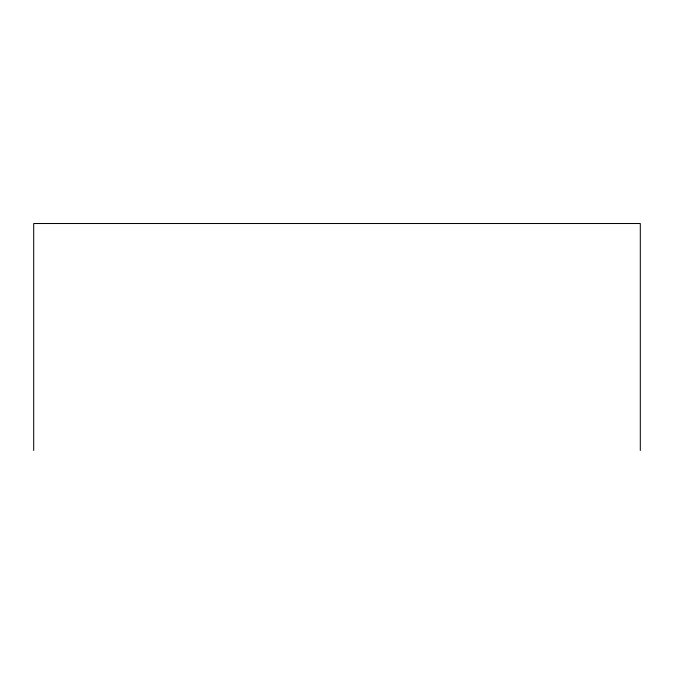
<?xml version="1.0" encoding="UTF-8"?>
<svg xmlns="http://www.w3.org/2000/svg" width="674" height="674" viewBox="0 0 674 674"><rect width="100%" height="100%" fill="white"/><g stroke="black" fill="none" stroke-linecap="round" stroke-linejoin="round"><path stroke-width="1.01" d="M640.3 450.476L640.3 223.524L33.7 223.524L33.7 450.476"/></g></svg>
